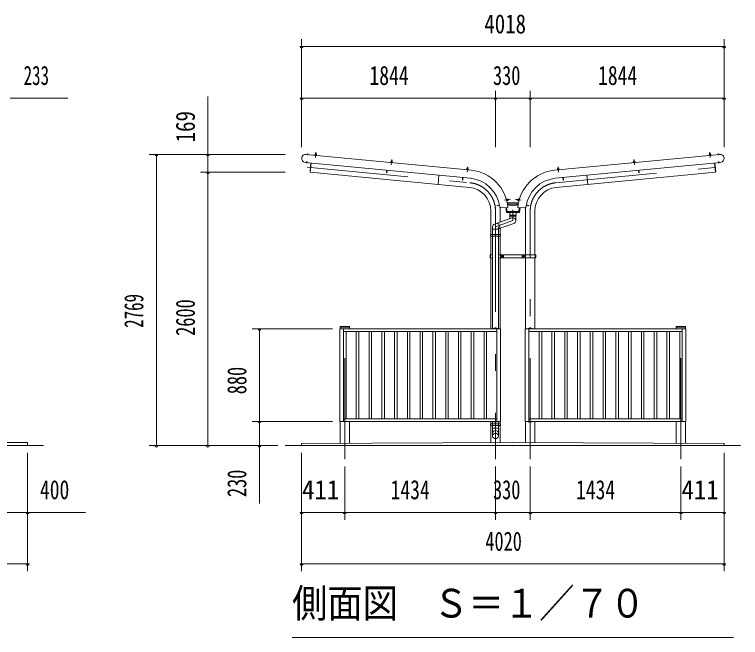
# Model space of a CAD drawing. Units: millimetres, scale not verified, with parts at other scales. Extents: x -34086 to 34091, y -14700 to 14700.
# Drawn here: x 5935 to 12840, y 1303 to 7227 of the extents above; entities that cross this region are included whole.
import ezdxf
from ezdxf.enums import TextEntityAlignment as Align

# ---------------------------------------------------------------- set-up
doc = ezdxf.new("R2010")
doc.units = ezdxf.units.MM
doc.header["$LTSCALE"] = 80
doc.linetypes.add('USER3', pattern=[24, 12, -5, 2, -5])
for name, color, linetype, lineweight in [('0-2_1-07BOLD', 7, 'Continuous', 18), ('0-3_1-27CENTER', 3, 'USER3', 18), ('0-4_1-47THIN', 4, 'Continuous', 18), ('0-5_1-57DIM', 3, 'Continuous', 18)]:
    doc.layers.add(name, color=color, linetype=linetype, lineweight=lineweight)
doc.styles.add('ＭＳ ゴシック', font='')
doc.styles.get('ＭＳ ゴシック').set_extended_font_data('MS Gothic')

msp = doc.modelspace()

# ---------------------------------------------------------------- linework, layer by layer
at = {"layer": '0-2_1-07BOLD'}
for p, q in [((8707.22, 5897.51), (10280.35, 5746.03)), ((8797.29, 5899.61), (8796.8, 5894.51)), ((8803.26, 5893.89), (8803.75, 5898.99)), ((12643.42, 5897.51), (11070.28, 5746.03)), ((12552.21, 5908.86), (12546.24, 5908.29)), ((12547.37, 5893.89), (12546.88, 5898.99)), ((12553.35, 5899.61), (12553.84, 5894.51)), ((10272.67, 5669.41), (8699.84, 5820.87)), ((8748.93, 5728.64), (8757.28, 5815.34)), ((9518.95, 5830.12), (9518.46, 5825.02)), ((9520.09, 5839.37), (9519.25, 5830.6)), ((9524.93, 5824.4), (9525.41, 5829.5)), ((11077.97, 5669.41), (12650.79, 5820.87)), ((11825.71, 5824.4), (11825.22, 5829.5)), ((11830.55, 5839.37), (11831.39, 5830.6)), ((11831.69, 5830.12), (11832.17, 5825.02)), ((12593.36, 5815.34), (12601.71, 5728.64)), ((9476.73, 5722.95), (9478.93, 5745.84)), ((10240.12, 5755.53), (10240.61, 5760.63)), ((10247.72, 5769.31), (10241.75, 5769.88)), ((10247.08, 5760.01), (10246.59, 5754.91)), ((11103.56, 5760.01), (11104.05, 5754.91)), ((11110.51, 5755.53), (11110.02, 5760.63)), ((11873.9, 5722.95), (11871.7, 5745.84)), ((8748.93, 5728.64), (10261.93, 5582.95)), ((9971.66, 5698.4), (9963.31, 5611.71)), ((12601.71, 5728.64), (11088.71, 5582.95)), ((11152.24, 5653.47), (11150.04, 5676.35)), ((11378.98, 5698.4), (11387.33, 5611.71)), ((10625.36, 5468.91), (10620.32, 5468.02)), ((10621.45, 5461.62), (10626.49, 5462.51)), ((10715.02, 5464.38), (10723.7, 5462.85)), ((10724.15, 5462.51), (10729.19, 5461.62)), ((10730.32, 5468.02), (10725.27, 5468.91)), ((10566.21, 5387.84), (10628.3, 5393.43)), ((10614.42, 5392.18), (10619.7, 5352.66)), ((10621.75, 5437.66), (10728.89, 5437.66)), ((10726.08, 5422.66), (10624.55, 5422.66)), ((10722.33, 5393.43), (10784.43, 5387.84)), ((10730.94, 5352.66), (10736.22, 5392.18)), ((10802.58, 5413.19), (10825.23, 5409.2)), ((10465.77, 5358.54), (10465.77, 5135.54)), ((10554.87, 5252.4), (10554.87, 5358.54)), ((10619.69, 5352.66), (10730.94, 5352.66)), ((10645.32, 5318.36), (10645.32, 5345.36)), ((10645.32, 5318.36), (10705.32, 5318.36)), ((10647.81, 5308.24), (10647.81, 5318.36)), ((10702.82, 5318.36), (10702.82, 5308.24)), ((10705.32, 5318.36), (10705.32, 5345.36)), ((10795.77, 5358.54), (10795.77, 4940.54)), ((10884.87, 4940.54), (10884.87, 5358.54)), ((10665.91, 5292.82), (10500.91, 5232.76)), ((10482.81, 5184.47), (10537.81, 5184.47)), ((10482.82, 5135.54), (10482.82, 5206.92)), ((10537.81, 5187.67), (10684.73, 5241.14)), ((10537.81, 5206.92), (10537.81, 5135.54)), ((10465.77, 5119.54), (10465.77, 4940.54)), ((10481.22, 5119.54), (10481.22, 5135.54)), ((10482.82, 4237.54), (10482.82, 5119.54)), ((10537.82, 5119.54), (10537.82, 4237.54)), ((10539.41, 5135.54), (10539.41, 5119.54)), ((10554.87, 4940.54), (10554.87, 5119.54)), ((10556.47, 5135.54), (10556.47, 5119.54)), ((10464.17, 4927.54), (10458.07, 4927.54)), ((10464.17, 4940.54), (10464.17, 4914.54)), ((10465.77, 4914.54), (10465.77, 4237.54)), ((10554.87, 4237.54), (10554.87, 4914.54)), ((10556.47, 4914.54), (10556.47, 4940.54)), ((10586.47, 4914.54), (10586.47, 4940.54)), ((10764.17, 4940.54), (10764.17, 4914.54)), ((10794.17, 4940.54), (10794.17, 4914.54)), ((10795.77, 4914.54), (10795.77, 4237.54)), ((10884.87, 4237.54), (10884.87, 4914.54)), ((10886.47, 4914.54), (10886.47, 4940.54)), ((10886.47, 4927.54), (10892.57, 4927.54)), ((9031.77, 4237.54), (9031.77, 4257.54)), ((9031.77, 4252.54), (9120.87, 4252.54)), ((9117.87, 4260.54), (9034.77, 4260.54)), ((9064.32, 4237.54), (9064.32, 3357.54)), ((10522.32, 4212.54), (9064.32, 4212.54)), ((9120.87, 4257.54), (9120.87, 4237.54)), ((10507.43, 4242.34), (10507.43, 4245.83)), ((10513.21, 4245.83), (10513.21, 4242.34)), ((10522.32, 3357.54), (10522.32, 4237.54)), ((10828.32, 3357.54), (10828.32, 4237.54)), ((10828.32, 4212.54), (12286.32, 4212.54)), ((10837.43, 4245.83), (10837.43, 4242.34)), ((10843.21, 4242.34), (10843.21, 4245.83)), ((12229.77, 4257.54), (12229.77, 4237.54)), ((12318.87, 4252.54), (12229.77, 4252.54)), ((12232.77, 4260.54), (12315.87, 4260.54)), ((12286.32, 4237.54), (12286.32, 3357.54)), ((12318.87, 4257.54), (12318.87, 4237.54)), ((9031.77, 3149.29), (9031.77, 3357.54)), ((9064.32, 3382.54), (10522.32, 3382.54)), ((9120.87, 3357.54), (9120.87, 3149.72)), ((10465.77, 3335.54), (10465.77, 3357.54)), ((10465.77, 3319.54), (10465.77, 3156.14)), ((10481.22, 3335.54), (10481.22, 3319.54)), ((10482.81, 3319.54), (10482.81, 3294.08)), ((10482.82, 3357.54), (10482.82, 3335.54)), ((10507.43, 3352.74), (10507.43, 3349.25)), ((10513.21, 3349.25), (10513.21, 3352.74)), ((10537.81, 3319.54), (10537.81, 3294.08)), ((10537.82, 3335.54), (10537.82, 3357.54)), ((10539.41, 3319.54), (10539.41, 3335.54)), ((10554.87, 3357.54), (10554.87, 3335.54)), ((10554.87, 3156.56), (10554.87, 3319.54)), ((10795.77, 3357.54), (10795.77, 3156.94)), ((12286.32, 3382.54), (10828.32, 3382.54)), ((10837.43, 3352.74), (10837.43, 3349.25)), ((10843.21, 3349.25), (10843.21, 3352.74)), ((10884.87, 3156.5), (10884.87, 3357.54)), ((12229.77, 3149.72), (12229.77, 3357.54)), ((12318.87, 3357.54), (12318.87, 3149.29)), ((-5089.68, 3127.54), (6210.32, 3127.54)), ((6060.32, 3157.54), (6060.32, 3127.54)), ((8510.32, 3127.54), (12840.32, 3127.54)), ((12685.32, 3147.54), (12685.32, 3127.54))]:
    msp.add_line(p, q, dxfattribs=at)
for points in [[(8791.92, 5893.38), (8792.07, 5894.97), (8808, 5893.43), (8807.84, 5891.84)], [(12558.72, 5893.38), (12542.8, 5891.84), (12542.64, 5893.43), (12558.57, 5894.97)], [(9513.58, 5823.89), (9529.5, 5822.35), (9529.66, 5823.95), (9513.73, 5825.48)], [(11837.06, 5823.89), (11836.91, 5825.48), (11820.98, 5823.95), (11821.13, 5822.35)], [(10251.16, 5752.86), (10251.32, 5754.46), (10235.39, 5755.99), (10235.24, 5754.4)], [(11099.47, 5752.86), (11099.32, 5754.46), (11115.25, 5755.99), (11115.4, 5754.4)], [(10622.27, 5456.94), (10619.49, 5472.7), (10617.92, 5472.42), (10620.69, 5456.67)], [(10728.37, 5456.94), (10731.15, 5472.7), (10732.72, 5472.42), (10729.94, 5456.67)], [(10566.35, 4924.65), (10566.35, 4930.43), (10571.35, 4933.31), (10576.35, 4930.43), (10576.35, 4924.65), (10571.35, 4921.77)], [(10774.29, 4924.65), (10779.29, 4921.77), (10784.29, 4924.65), (10784.29, 4930.43), (10779.29, 4933.31), (10774.29, 4930.43)], [(10557.32, 3357.54), (10557.32, 4237.54), (9029.32, 4237.54), (9029.32, 3357.54)], [(12321.32, 4237.54), (10793.32, 4237.54), (10793.32, 3357.54), (12321.32, 3357.54)], [(10556.47, 3319.54), (10464.17, 3319.54), (10464.17, 3335.54), (10556.47, 3335.54)]]:
    msp.add_lwpolyline(points, close=True, dxfattribs=at)
for points in [[(8793.57, 5894.83), (8794.06, 5899.92), (8794.97, 5900.34), (8806.16, 5899.26), (8806.99, 5898.68), (8806.49, 5893.58)], [(8803.55, 5899.51), (8804.4, 5908.29), (8798.43, 5908.86), (8797.58, 5900.09)], [(8798.43, 5908.86), (8798.97, 5909.31), (8803.95, 5908.83), (8804.4, 5908.29)], [(12557.07, 5894.83), (12556.58, 5899.92), (12555.67, 5900.34), (12544.47, 5899.26), (12543.65, 5898.68), (12544.14, 5893.58)], [(12547.08, 5899.51), (12546.24, 5908.29), (12546.69, 5908.83), (12551.66, 5909.31), (12552.21, 5908.86), (12553.05, 5900.09)], [(8754.09, 5815.64), (8746.04, 5732.03), (8749.22, 5731.72)], [(9515.23, 5825.34), (9515.72, 5830.43), (9516.63, 5830.85), (9527.83, 5829.77), (9528.65, 5829.19), (9528.16, 5824.09)], [(9525.22, 5830.02), (9526.06, 5838.8), (9525.61, 5839.34), (9520.64, 5839.82), (9520.09, 5839.37), (9526.06, 5838.8)], [(11835.41, 5825.34), (11834.92, 5830.43), (11834, 5830.85), (11822.81, 5829.77), (11821.99, 5829.19), (11822.48, 5824.09)], [(11825.42, 5830.02), (11824.58, 5838.8), (11825.02, 5839.34), (11830, 5839.82), (11830.55, 5839.37), (11824.58, 5838.8)], [(12596.55, 5815.64), (12604.6, 5732.03), (12601.41, 5731.72)], [(9475.75, 5746.15), (9473.55, 5723.26), (9476.73, 5722.95)], [(10249.82, 5754.6), (10250.31, 5759.7), (10249.5, 5760.28), (10238.3, 5761.36), (10237.38, 5760.95), (10236.89, 5755.85)], [(10240.91, 5761.11), (10241.75, 5769.88), (10242.3, 5770.33), (10247.28, 5769.86), (10247.72, 5769.31), (10246.88, 5760.53)], [(11100.82, 5754.6), (11100.33, 5759.7), (11101.14, 5760.28), (11112.34, 5761.36), (11113.26, 5760.95), (11113.75, 5755.85)], [(11102.91, 5769.31), (11103.36, 5769.86), (11108.34, 5770.33), (11108.88, 5769.88)], [(11109.73, 5761.11), (11108.88, 5769.88), (11102.91, 5769.31), (11103.76, 5760.53)], [(11874.89, 5746.15), (11877.09, 5723.26), (11873.9, 5722.95)], [(10200.6, 5676.35), (10198.4, 5653.47), (10195.21, 5653.77), (10197.42, 5676.66)], [(11153.22, 5676.66), (11155.43, 5653.77), (11152.24, 5653.47)], [(10619.75, 5471.22), (10624.8, 5472.11), (10625.44, 5471.34), (10627.4, 5460.26), (10627.06, 5459.32), (10622.01, 5458.43)], [(10635.62, 5464.38), (10636.03, 5464.96), (10635.16, 5469.88), (10634.58, 5470.28), (10625.9, 5468.75)], [(10626.94, 5462.85), (10635.62, 5464.38), (10634.58, 5470.28)], [(10724.74, 5468.75), (10716.06, 5470.28), (10715.02, 5464.38), (10714.61, 5464.96), (10715.48, 5469.88), (10716.06, 5470.28)], [(10728.63, 5458.43), (10723.58, 5459.32), (10723.24, 5460.26), (10725.19, 5471.34), (10725.84, 5472.11), (10730.88, 5471.22)], [(10547.47, 5416.34), (10524.85, 5412.35), (10525.4, 5409.2), (10548.05, 5413.19)], [(10743.5, 5391.52), (10737.33, 5345.36), (10613.31, 5345.36), (10607.14, 5391.52)], [(10625.33, 5417.83), (10675.32, 5406.27), (10725.31, 5417.83)], [(10825.23, 5409.2), (10825.79, 5412.35), (10803.16, 5416.34)], [(10702.82, 5266.98), (10702.82, 5286.25), (10704.82, 5308.24), (10645.81, 5308.24), (10647.82, 5286.24)], [(10556.47, 5119.54), (10464.17, 5119.54), (10464.17, 5135.54), (10554.87, 5135.54), (10554.87, 5193.88)], [(10482.82, 4940.54), (10458.07, 4940.54), (10458.07, 4914.54), (10482.82, 4914.54)], [(10537.82, 4940.54), (10892.57, 4940.54), (10892.57, 4914.54), (10537.82, 4914.54)], [(10530.32, 4237.54), (10530.32, 4240.74), (10490.32, 4240.74), (10490.32, 4237.54)], [(10504.07, 4240.74), (10504.07, 4242.34), (10516.57, 4242.34), (10516.57, 4240.74)], [(10516.09, 4242.34), (10516.09, 4245.83), (10515.22, 4246.34), (10505.42, 4246.34), (10504.55, 4245.83), (10504.55, 4242.34)], [(10820.32, 4237.54), (10820.32, 4240.74), (10860.32, 4240.74), (10860.32, 4237.54)], [(10846.57, 4240.74), (10846.57, 4242.34), (10834.07, 4242.34), (10834.07, 4240.74)], [(10834.54, 4242.34), (10834.54, 4245.83), (10835.42, 4246.34), (10845.22, 4246.34), (10846.09, 4245.83), (10846.09, 4242.34)], [(10530.32, 3357.54), (10530.32, 3354.34), (10490.32, 3354.34), (10490.32, 3357.54)], [(10504.07, 3354.34), (10504.07, 3352.74), (10516.57, 3352.74), (10516.57, 3354.34)], [(10516.09, 3352.74), (10516.09, 3349.25), (10515.22, 3348.74), (10505.42, 3348.74), (10504.55, 3349.25), (10504.55, 3352.74)], [(10860.32, 3357.54), (10860.32, 3354.34), (10820.32, 3354.34), (10820.32, 3357.54)], [(10834.07, 3354.34), (10834.07, 3352.74), (10846.57, 3352.74), (10846.57, 3354.34)], [(10846.09, 3352.74), (10846.09, 3349.25), (10845.22, 3348.74), (10835.42, 3348.74), (10834.54, 3349.25), (10834.54, 3352.74)], [(10480.82, 3294.08), (10539.81, 3294.08), (10537.81, 3244.42), (10537.81, 3218.57)], [(10482.82, 3218.57), (10482.82, 3244.42), (10480.82, 3294.08)], [(6060.32, 3157.54), (-4939.68, 3157.54), (-4939.68, 3127.54)], [(12685.32, 3147.54), (10675.32, 3157.54), (8665.32, 3147.54), (8665.32, 3127.54)]]:
    msp.add_lwpolyline(points, dxfattribs=at)
for centre, radius in [((10571.35, 4927.54), 6.25), ((10571.35, 4927.54), 4.9), ((10779.29, 4927.54), 6.25), ((10779.29, 4927.54), 4.9)]:
    msp.add_circle(centre, radius, dxfattribs=at)
for centre, radius, start, end in [((8704.94, 5859.15), 38.62, 82.41238, 262.41238), ((8792.72, 5891.29), 2, 84.4998, 264.4998), ((8795.44, 5897.41), 2.88, 50.11574, 110.11574), ((8799.54, 5889.1), 10.75, 66.91203, 102.08795), ((8805.14, 5896.47), 2.88, 58.88425, 118.88425), ((8806.65, 5889.94), 2, 264.50061, 84.50061), ((12543.98, 5889.94), 2, 95.49939, 275.49939), ((12545.49, 5896.47), 2.88, 61.11575, 121.11575), ((12551.1, 5889.1), 10.75, 77.91205, 113.08797), ((12555.19, 5897.41), 2.88, 69.88426, 129.88426), ((12557.92, 5891.29), 2, 275.5002, 95.5002), ((12645.7, 5859.15), 38.62, 277.58762, 97.58762), ((9514.38, 5821.8), 2, 84.4998, 264.4998), ((9517.1, 5827.92), 2.88, 50.11574, 110.11574), ((9521.2, 5819.61), 10.75, 66.91203, 102.08795), ((9526.81, 5826.98), 2.88, 58.88425, 118.88425), ((9528.31, 5820.46), 2, 264.50061, 84.50061), ((11822.32, 5820.46), 2, 95.49939, 275.49939), ((11823.83, 5826.98), 2.88, 61.11575, 121.11575), ((11829.44, 5819.61), 10.75, 77.91205, 113.08797), ((11833.53, 5827.92), 2.88, 69.88426, 129.88426), ((11836.26, 5821.8), 2, 275.5002, 95.5002), ((10236.04, 5752.31), 2, 84.4998, 264.4998), ((10238.77, 5758.43), 2.88, 50.11574, 110.11574), ((10242.86, 5750.12), 10.75, 66.91203, 102.08795), ((10248.47, 5757.49), 2.88, 58.88425, 118.88425), ((10249.98, 5750.97), 2, 264.50061, 84.50061), ((10240.32, 5358.54), 389.55, 5.13863, 84.10165), ((11110.32, 5358.54), 389.55, 95.89835, 174.86137), ((11100.66, 5750.97), 2, 95.49939, 275.49939), ((11102.17, 5757.49), 2.88, 61.11575, 121.11575), ((11107.77, 5750.12), 10.75, 77.91205, 113.08797), ((11111.86, 5758.43), 2.88, 69.88426, 129.88426), ((11114.59, 5752.31), 2, 275.5002, 95.5002), ((10240.32, 5358.54), 312.55, 7.76237, 84.05869), ((11110.32, 5358.54), 312.55, 95.94131, 172.23763), ((10240.32, 5358.54), 225.45, 0, 84.50003), ((11110.32, 5358.54), 225.45, 95.49997, 180), ((10615.75, 5471.02), 2.38, 10.01471, 190.01471), ((10618.86, 5457.36), 1.68, 190.00774, 10.00774), ((10622.74, 5470.1), 2.88, 335.62325, 35.62325), ((10615.83, 5463.93), 10.75, 352.41954, 27.59546), ((10624.44, 5460.5), 2.88, 344.39175, 44.39175), ((10726.2, 5460.5), 2.88, 135.60825, 195.60825), ((10734.8, 5463.93), 10.75, 152.40454, 187.58046), ((10727.9, 5470.1), 2.88, 144.37675, 204.37675), ((10731.77, 5457.36), 1.68, 169.99226, 349.99226), ((10734.89, 5471.02), 2.38, 349.98529, 169.98529), ((10564.87, 5402.78), 15, 187.76337, 275.1433), ((10240.32, 5358.54), 314.55, 0, 6.42661), ((10785.77, 5402.78), 15, 264.8567, 352.23663), ((11110.32, 5358.54), 314.55, 173.57339, 180), ((10675.32, 5266.98), 27.5, 289.99896, 110.00061), ((10510.32, 5206.92), 27.5, 110.0018, 180), ((10506.52, 5205.54), 44.27, 341.60916, 58.39587), ((9034.77, 4257.54), 3, 90, 180), ((9117.87, 4257.54), 3, 0, 90), ((10505.99, 4244.02), 2.32, 51.46857, 90), ((10510.32, 4237.83), 8.51, 70.17088, 109.83133), ((10514.65, 4244.02), 2.32, 90, 128.54623), ((10835.99, 4244.02), 2.32, 51.45377, 90), ((10840.32, 4237.83), 8.51, 70.16867, 109.82912), ((10844.65, 4244.02), 2.32, 90, 128.53143), ((12232.77, 4257.54), 3, 90, 180), ((12315.87, 4257.54), 3, 0, 90), ((10505.99, 3351.06), 2.32, 270, 308.53143), ((10510.32, 3357.25), 8.51, 250.16867, 289.82912), ((10514.65, 3351.06), 2.32, 231.45377, 270), ((10835.99, 3351.06), 2.32, 270, 308.54623), ((10840.32, 3357.25), 8.51, 250.17088, 289.83133), ((10844.65, 3351.06), 2.32, 231.46857, 270), ((10510.32, 3243.44), 27.55, 3.55867, 176.44133), ((10510.32, 3216.86), 27.55, 3.55867, 176.44133), ((10510.32, 3220.28), 27.55, 183.56303, 356.43697)]:
    msp.add_arc(centre, radius, start, end, dxfattribs=at)
at = {"layer": '0-3_1-27CENTER'}
for p, q in [((8724.04, 5906.31), (8722.36, 5888.85)), ((8797.33, 5866.17), (8802.3, 5917.69)), ((12548.34, 5917.69), (12553.3, 5866.17)), ((12628.28, 5888.85), (12626.6, 5906.31)), ((8716.82, 5831.29), (8714.8, 5810.38)), ((9518.99, 5796.68), (9523.96, 5848.2)), ((11826.68, 5848.2), (11831.64, 5796.68)), ((12635.84, 5810.38), (12633.82, 5831.29)), ((8720.15, 5776.16), (10266.2, 5627.3)), ((10240.65, 5727.19), (10245.61, 5778.71)), ((11084.44, 5627.3), (12630.49, 5776.16)), ((11105.02, 5778.71), (11109.98, 5727.19)), ((10651.84, 5470.28), (10595, 5460.26)), ((10755.63, 5460.26), (10698.8, 5470.28)), ((10510.32, 5358.54), (10510.32, 2998.86)), ((10840.32, 2998.86), (10840.32, 5358.54)), ((10558.84, 4927.54), (10583.85, 4927.54)), ((10571.35, 4915.04), (10571.35, 4940.04)), ((10791.79, 4927.54), (10766.79, 4927.54)), ((10779.29, 4940.04), (10779.29, 4915.04)), ((9076.32, 2998.86), (9076.32, 4310.54)), ((12274.32, 2998.86), (12274.32, 4310.54))]:
    msp.add_line(p, q, dxfattribs=at)
msp.add_lwpolyline([(10675.32, 5370.96), (10675.32, 5266.98), (10510.32, 5206.92)], dxfattribs=at)
for centre, start, end in [((10240.32, 5358.54), 0, 84.50003), ((11110.32, 5358.54), 95.49997, 180)]:
    msp.add_arc(centre, 270, start, end, dxfattribs=at)
at = {"layer": '0-4_1-47THIN'}
for p, q in [((9088.32, 4212.54), (9088.32, 3382.54)), ((9185.82, 3382.54), (9185.82, 4212.54)), ((9209.82, 4212.54), (9209.82, 3382.54)), ((9307.32, 3382.54), (9307.32, 4212.54)), ((9331.32, 4212.54), (9331.32, 3382.54)), ((9428.82, 3382.54), (9428.82, 4212.54)), ((9452.82, 4212.54), (9452.82, 3382.54)), ((9550.32, 3382.54), (9550.32, 4212.54)), ((9574.32, 4212.54), (9574.32, 3382.54)), ((9671.82, 3382.54), (9671.82, 4212.54)), ((9695.82, 4212.54), (9695.82, 3382.54)), ((9793.32, 3382.54), (9793.32, 4212.54)), ((9817.32, 4212.54), (9817.32, 3382.54)), ((9914.82, 3382.54), (9914.82, 4212.54)), ((9938.82, 4212.54), (9938.82, 3382.54)), ((10036.32, 3382.54), (10036.32, 4212.54)), ((10060.32, 4212.54), (10060.32, 3382.54)), ((10157.82, 3382.54), (10157.82, 4212.54)), ((10181.82, 4212.54), (10181.82, 3382.54)), ((10279.32, 3382.54), (10279.32, 4212.54)), ((10303.32, 4212.54), (10303.32, 3382.54)), ((10400.82, 3382.54), (10400.82, 4212.54)), ((10424.82, 4212.54), (10424.82, 3382.54)), ((10925.82, 3382.54), (10925.82, 4212.54)), ((10949.82, 4212.54), (10949.82, 3382.54)), ((11047.32, 3382.54), (11047.32, 4212.54)), ((11071.32, 4212.54), (11071.32, 3382.54)), ((11168.82, 3382.54), (11168.82, 4212.54)), ((11192.82, 4212.54), (11192.82, 3382.54)), ((11290.32, 3382.54), (11290.32, 4212.54)), ((11314.32, 4212.54), (11314.32, 3382.54)), ((11411.82, 3382.54), (11411.82, 4212.54)), ((11435.82, 4212.54), (11435.82, 3382.54)), ((11533.32, 3382.54), (11533.32, 4212.54)), ((11557.32, 4212.54), (11557.32, 3382.54)), ((11654.82, 3382.54), (11654.82, 4212.54)), ((11678.82, 4212.54), (11678.82, 3382.54)), ((11776.32, 3382.54), (11776.32, 4212.54)), ((11800.32, 4212.54), (11800.32, 3382.54)), ((11897.82, 3382.54), (11897.82, 4212.54)), ((11921.82, 4212.54), (11921.82, 3382.54)), ((12019.32, 3382.54), (12019.32, 4212.54)), ((12043.32, 4212.54), (12043.32, 3382.54)), ((12140.82, 3382.54), (12140.82, 4212.54)), ((12164.82, 4212.54), (12164.82, 3382.54)), ((12262.32, 3382.54), (12262.32, 4212.54))]:
    msp.add_line(p, q, dxfattribs=at)
at = {"layer": '0-5_1-57DIM'}
for p, q in [((8666.32, 5966.54), (8666.32, 6992.54)), ((12684.32, 5966.54), (12684.32, 6992.54)), ((8680.32, 6922.54), (8652.32, 6922.54)), ((8666.32, 6922.54), (12684.32, 6922.54)), ((12698.32, 6922.54), (12670.32, 6922.54)), ((10510.32, 5966.54), (10510.32, 6502.54)), ((10840.32, 6502.54), (10840.32, 5966.54)), ((5893.32, 6432.54), (6442.82, 6432.54)), ((7775.32, 5896.54), (7775.32, 6446.04)), ((8680.32, 6432.54), (8652.32, 6432.54)), ((8666.32, 6432.54), (10510.32, 6432.54)), ((10524.32, 6432.54), (10496.32, 6432.54)), ((10510.32, 6432.54), (10840.32, 6432.54)), ((10854.32, 6432.54), (10826.32, 6432.54)), ((10840.32, 6432.54), (12684.32, 6432.54)), ((12698.32, 6432.54), (12670.32, 6432.54)), ((7215.32, 5896.54), (8510.32, 5896.54)), ((7299.32, 5896.54), (7271.32, 5896.54)), ((7285.32, 3127.54), (7285.32, 5896.54)), ((7789.32, 5896.54), (7761.32, 5896.54)), ((7775.32, 5727.54), (7775.32, 5896.54)), ((8510.32, 5727.54), (7705.32, 5727.54)), ((7789.32, 5727.54), (7761.32, 5727.54)), ((7775.32, 3127.54), (7775.32, 5727.54)), ((8959.32, 4237.54), (8195.32, 4237.54)), ((8279.32, 4237.54), (8251.32, 4237.54)), ((8265.32, 3357.54), (8265.32, 4237.54)), ((8195.32, 3357.54), (8959.32, 3357.54)), ((8279.32, 3357.54), (8251.32, 3357.54)), ((8265.32, 3127.54), (8265.32, 3357.54)), ((8440.32, 3127.54), (7215.32, 3127.54)), ((7299.32, 3127.54), (7271.32, 3127.54)), ((7789.32, 3127.54), (7761.32, 3127.54)), ((8279.32, 3127.54), (8251.32, 3127.54)), ((8265.32, 3127.54), (8265.32, 2578.04)), ((6060.32, 1932.54), (6060.32, 3057.54)), ((8665.32, 1932.54), (8665.32, 3057.54)), ((12685.32, 1932.54), (12685.32, 3057.54)), ((9076.32, 2928.86), (9076.32, 2422.54)), ((10510.32, 2928.86), (10510.32, 2422.54)), ((10840.32, 2422.54), (10840.32, 2928.86)), ((12274.32, 2928.86), (12274.32, 2422.54)), ((5660.32, 2492.54), (6060.32, 2492.54)), ((6074.32, 2492.54), (6046.32, 2492.54)), ((6060.32, 2492.54), (6609.82, 2492.54)), ((8679.32, 2492.54), (8651.32, 2492.54)), ((8665.32, 2492.54), (9076.32, 2492.54)), ((9090.32, 2492.54), (9062.32, 2492.54)), ((9076.32, 2492.54), (10510.32, 2492.54)), ((10524.32, 2492.54), (10496.32, 2492.54)), ((10510.32, 2492.54), (10840.32, 2492.54)), ((10854.32, 2492.54), (10826.32, 2492.54)), ((10840.32, 2492.54), (12274.32, 2492.54)), ((12288.32, 2492.54), (12260.32, 2492.54)), ((12274.32, 2492.54), (12685.32, 2492.54)), ((12699.32, 2492.54), (12671.32, 2492.54)), ((-4939.68, 2002.54), (6060.32, 2002.54)), ((6074.32, 2002.54), (6046.32, 2002.54)), ((8679.32, 2002.54), (8651.32, 2002.54)), ((8665.32, 2002.54), (12685.32, 2002.54)), ((12699.32, 2002.54), (12671.32, 2002.54)), ((8575.32, 1302.54), (12775.32, 1302.54))]:
    msp.add_line(p, q, dxfattribs=at)
for centre in [(8666.32, 6922.54), (12684.32, 6922.54), (8666.32, 6432.54), (10510.32, 6432.54), (10840.32, 6432.54), (12684.32, 6432.54), (7285.32, 5896.54), (7775.32, 5896.54), (7775.32, 5727.54), (8265.32, 4237.54), (8265.32, 3357.54), (7285.32, 3127.54), (7775.32, 3127.54), (8265.32, 3127.54), (6060.32, 2492.54), (8665.32, 2492.54), (9076.32, 2492.54), (10510.32, 2492.54), (10840.32, 2492.54), (12274.32, 2492.54), (12685.32, 2492.54), (6060.32, 2002.54), (8665.32, 2002.54), (12685.32, 2002.54)]:
    msp.add_arc(centre, 14, 180, 0, dxfattribs=at)

# ---------------------------------------------------------------- texts
at = {"layer": '0-5_1-57DIM', "color": 7, "style": 'ＭＳ ゴシック'}
for s, height, width, p in [('4018', 182.3, 0.8, (10403.71, 6992.54)), ('233', 182.3, 0.65, (6021.87, 6502.54)), ('1844', 182.3, 0.75, (9311.74, 6502.54)), ('330', 182.3, 0.7, (10486.56, 6502.54)), ('1844', 182.3, 0.75, (11485.74, 6502.54)), ('400', 182.3, 0.75, (6177.39, 2562.54)), ('411', 182.3, 0.95, (8670.31, 2562.54)), ('1434', 182.3, 0.75, (9512.6, 2562.54)), ('330', 182.3, 0.7, (10486.56, 2562.54)), ('1434', 182.3, 0.75, (11276.59, 2562.54)), ('411', 182.3, 0.95, (12279.31, 2562.54)), ('4020', 182.3, 0.7, (10413.66, 2072.54)), ('側面図\u3000Ｓ＝１／７０', 273.5, 0.9, (8575.32, 1409.85))]:
    msp.add_text(s, height=height, dxfattribs=dict(at, width=width)).set_placement(p, align=Align.BOTTOM_LEFT)
for s, width, p in [('169', 0.8, (7705.32, 6011.58)), ('2769', 0.65, (7215.32, 4247.11)), ('2600', 0.7, (7705.32, 4171.69)), ('880', 0.7, (8195.32, 3615.93)), ('230', 0.7, (8195.32, 2638.05))]:
    msp.add_text(s, height=182.3, rotation=90, dxfattribs=dict(at, width=width)).set_placement(p, align=Align.BOTTOM_LEFT)

doc.saveas('drawing.dxf')
